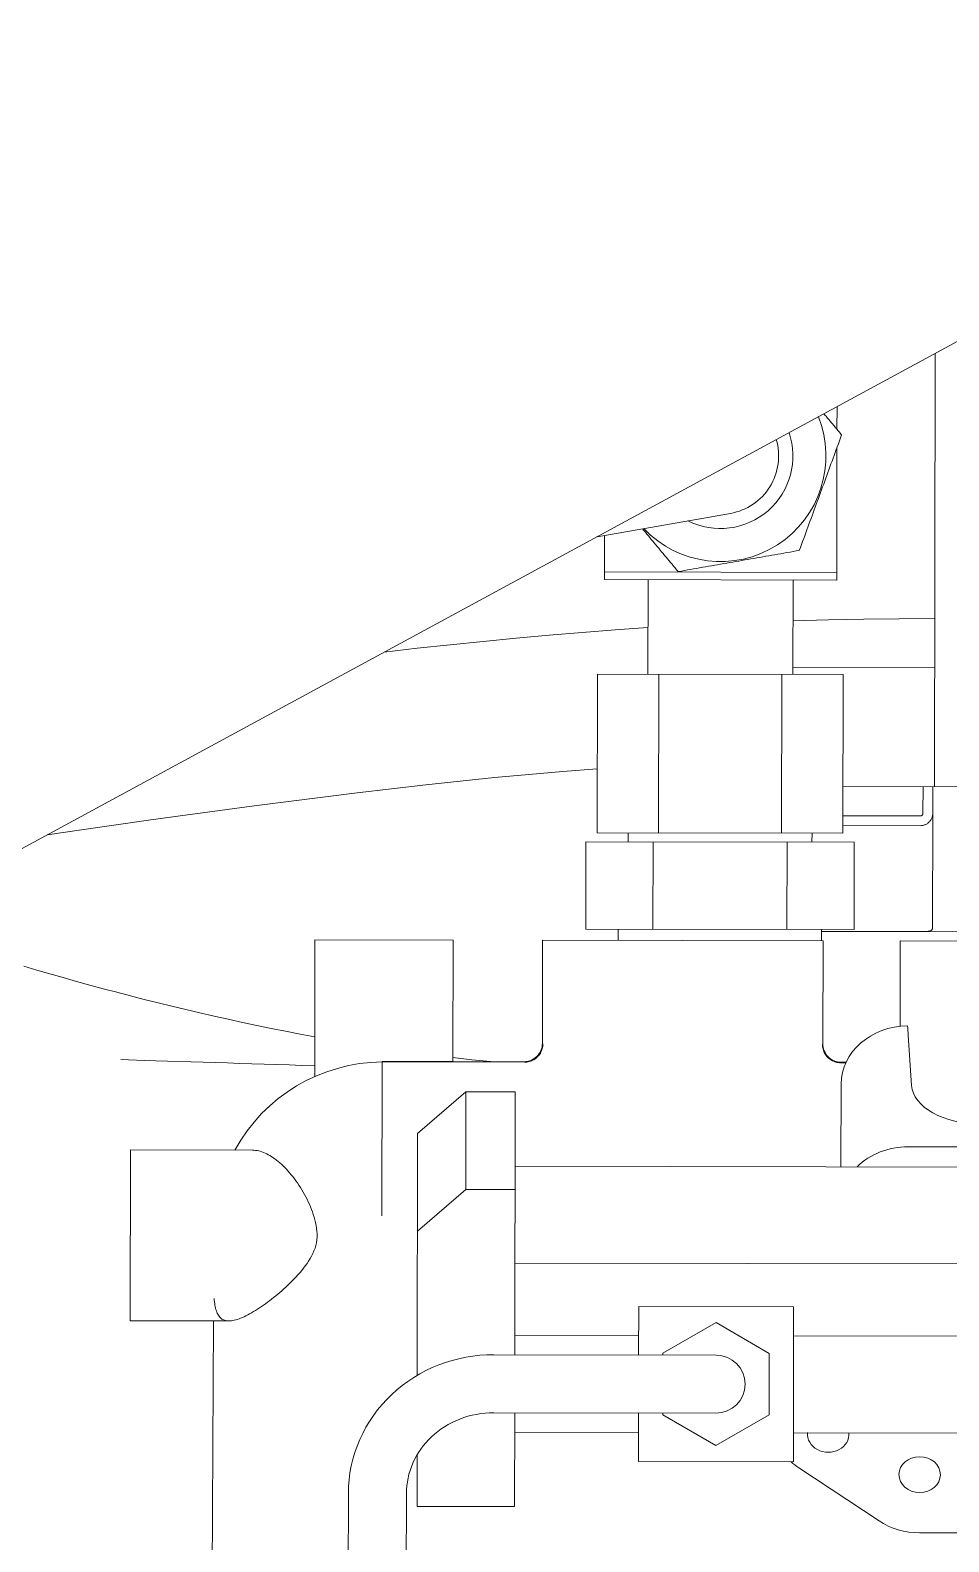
# Model space of a CAD drawing. Extents: x 766778 to 845620, y 133762 to 209800.
# Drawn here: x 784469.9 to 784620.6, y 191193.3 to 191441.1 of the extents above; entities that cross this region are included whole.
import ezdxf

# ---------------------------------------------------------------- set-up
doc = ezdxf.new("R2010")
doc.units = 0
doc.header["$MEASUREMENT"] = 0
doc.layers.get('0').update_dxf_attribs({"color": 1, "linetype": 'CONTINUOUS'})
doc.layers.add('LA-4748_SHOWN', color=2, linetype='CONTINUOUS', lineweight=53)

# ---------------------------------------------------------------- blocks, each defined once
blk = doc.blocks.new('ENGINE')
at = {"layer": 'LA-4748_SHOWN', "color": 252, "lineweight": 5}
for p, q in [((943676.66, 206142.82), (943277.73, 205928.44)), ((943570.25, 206014.81), (943570.63, 206085.84)), ((943552.33, 206076.01), (943552.45, 206075.86)), ((943552.45, 206075.86), (943552.56, 206075.72)), ((943552.56, 206075.72), (943552.68, 206075.58)), ((943552.68, 206075.58), (943552.8, 206075.44)), ((943552.8, 206075.44), (943552.92, 206075.29)), ((943552.92, 206075.29), (943553.04, 206075.15)), ((943553.04, 206075.15), (943553.16, 206075.01)), ((943553.16, 206075.01), (943553.28, 206074.86)), ((943553.28, 206074.86), (943553.4, 206074.72)), ((943554.46, 206073.44), (943554.48, 206077.16)), ((943553.4, 206074.72), (943553.52, 206074.57)), ((943553.52, 206074.57), (943553.64, 206074.43)), ((943553.64, 206074.43), (943553.76, 206074.29)), ((943553.76, 206074.29), (943553.88, 206074.14)), ((943553.88, 206074.14), (943554, 206074)), ((943554, 206074), (943554.12, 206073.85)), ((943554.12, 206073.85), (943554.24, 206073.7)), ((943554.24, 206073.7), (943554.36, 206073.56)), ((943554.36, 206073.56), (943554.48, 206073.41)), ((943554.48, 206073.41), (943554.6, 206073.26)), ((943554.6, 206073.26), (943554.73, 206073.12)), ((943554.73, 206073.12), (943554.85, 206072.97)), ((943554.85, 206072.97), (943554.97, 206072.82)), ((943554.97, 206072.82), (943555.1, 206072.67)), ((943555.22, 206072.52), (943555.04, 206072.03)), ((943555.1, 206072.67), (943555.22, 206072.52)), ((943554.33, 206070.12), (943554.16, 206069.65)), ((943554.51, 206070.59), (943554.33, 206070.12)), ((943554.33, 206048.74), (943554.44, 206070.42)), ((943554.68, 206071.07), (943554.51, 206070.59)), ((943554.86, 206071.55), (943554.68, 206071.07)), ((943555.04, 206072.03), (943554.86, 206071.55)), ((943553.46, 206067.77), (943553.29, 206067.3)), ((943553.63, 206068.24), (943553.46, 206067.77)), ((943553.81, 206068.71), (943553.63, 206068.24)), ((943553.98, 206069.18), (943553.81, 206068.71)), ((943554.16, 206069.65), (943553.98, 206069.18)), ((943552.42, 206064.95), (943552.25, 206064.48)), ((943552.59, 206065.42), (943552.42, 206064.95)), ((943552.77, 206065.89), (943552.59, 206065.42)), ((943552.94, 206066.36), (943552.77, 206065.89)), ((943553.11, 206066.83), (943552.94, 206066.36)), ((943553.29, 206067.3), (943553.11, 206066.83)), ((943551.55, 206062.59), (943551.37, 206062.12)), ((943551.72, 206063.07), (943551.55, 206062.59)), ((943551.9, 206063.54), (943551.72, 206063.07)), ((943552.07, 206064.01), (943551.9, 206063.54)), ((943552.25, 206064.48), (943552.07, 206064.01)), ((943550.68, 206060.24), (943550.5, 206059.77)), ((943550.85, 206060.71), (943550.68, 206060.24)), ((943551.02, 206061.18), (943550.85, 206060.71)), ((943551.2, 206061.65), (943551.02, 206061.18)), ((943551.37, 206062.12), (943551.2, 206061.65)), ((943515.06, 206055.98), (943536.95, 206059.72)), ((943549.81, 206057.89), (943549.64, 206057.43)), ((943549.98, 206058.36), (943549.81, 206057.89)), ((943550.16, 206058.83), (943549.98, 206058.36)), ((943550.33, 206059.3), (943550.16, 206058.83)), ((943550.5, 206059.77), (943550.33, 206059.3)), ((943516.23, 206048.94), (943516.27, 206056.19)), ((943522.74, 206056.96), (943522.5, 206057.25)), ((943522.98, 206056.67), (943522.74, 206056.96)), ((943523.23, 206056.37), (943522.98, 206056.67)), ((943523.47, 206056.08), (943523.23, 206056.37)), ((943523.71, 206055.79), (943523.47, 206056.08)), ((943523.95, 206055.5), (943523.71, 206055.79)), ((943524.2, 206055.21), (943523.95, 206055.5)), ((943524.44, 206054.92), (943524.2, 206055.21)), ((943548.76, 206055.06), (943548.58, 206054.58)), ((943548.94, 206055.54), (943548.76, 206055.06)), ((943549.11, 206056.01), (943548.94, 206055.54)), ((943549.29, 206056.49), (943549.11, 206056.01)), ((943549.46, 206056.96), (943549.29, 206056.49)), ((943549.64, 206057.43), (943549.46, 206056.96)), ((943524.68, 206054.63), (943524.44, 206054.92)), ((943524.92, 206054.34), (943524.68, 206054.63)), ((943525.16, 206054.05), (943524.92, 206054.34)), ((943525.4, 206053.76), (943525.16, 206054.05)), ((943525.64, 206053.46), (943525.4, 206053.76)), ((943525.89, 206053.17), (943525.64, 206053.46)), ((943526.13, 206052.88), (943525.89, 206053.17)), ((943526.37, 206052.59), (943526.13, 206052.88)), ((943526.61, 206052.3), (943526.37, 206052.59)), ((943542.24, 206052.59), (943541.75, 206052.5)), ((943542.73, 206052.67), (943542.24, 206052.59)), ((943543.23, 206052.75), (943542.73, 206052.67)), ((943543.72, 206052.84), (943543.23, 206052.75)), ((943544.21, 206052.92), (943543.72, 206052.84)), ((943544.7, 206053.01), (943544.21, 206052.92)), ((943545.2, 206053.09), (943544.7, 206053.01)), ((943545.7, 206053.18), (943545.2, 206053.09)), ((943546.19, 206053.26), (943545.7, 206053.18)), ((943546.7, 206053.35), (943546.19, 206053.26)), ((943547.2, 206053.43), (943546.7, 206053.35)), ((943547.71, 206053.52), (943547.2, 206053.43)), ((943548.22, 206053.61), (943547.71, 206053.52)), ((943548.4, 206054.1), (943548.22, 206053.61)), ((943548.58, 206054.58), (943548.4, 206054.1)), ((943554.34, 206049.99), (943516.24, 206050.19)), ((943526.86, 206052), (943526.61, 206052.3)), ((943527.1, 206051.71), (943526.86, 206052)), ((943527.35, 206051.41), (943527.1, 206051.71)), ((943527.59, 206051.12), (943527.35, 206051.41)), ((943527.84, 206050.82), (943527.59, 206051.12)), ((943528.09, 206050.51), (943527.84, 206050.82)), ((943528.34, 206050.21), (943528.09, 206050.51)), ((943528.86, 206050.3), (943528.34, 206050.21)), ((943529.37, 206050.39), (943528.86, 206050.3)), ((943529.87, 206050.47), (943529.37, 206050.39)), ((943530.37, 206050.56), (943529.87, 206050.47)), ((943530.87, 206050.64), (943530.37, 206050.56)), ((943531.37, 206050.73), (943530.87, 206050.64)), ((943531.86, 206050.81), (943531.37, 206050.73)), ((943532.36, 206050.9), (943531.86, 206050.81)), ((943532.85, 206050.98), (943532.36, 206050.9)), ((943533.34, 206051.06), (943532.85, 206050.98)), ((943533.83, 206051.15), (943533.34, 206051.06)), ((943534.33, 206051.23), (943533.83, 206051.15)), ((943534.82, 206051.32), (943534.33, 206051.23)), ((943535.31, 206051.4), (943534.82, 206051.32)), ((943535.81, 206051.49), (943535.31, 206051.4)), ((943536.3, 206051.57), (943535.81, 206051.49)), ((943536.8, 206051.66), (943536.3, 206051.57)), ((943537.29, 206051.74), (943536.8, 206051.66)), ((943537.79, 206051.82), (943537.29, 206051.74)), ((943538.28, 206051.91), (943537.79, 206051.82)), ((943538.78, 206051.99), (943538.28, 206051.91)), ((943539.28, 206052.08), (943538.78, 206051.99)), ((943539.77, 206052.16), (943539.28, 206052.08)), ((943540.27, 206052.25), (943539.77, 206052.16)), ((943540.76, 206052.33), (943540.27, 206052.25)), ((943541.26, 206052.42), (943540.76, 206052.33)), ((943541.75, 206052.5), (943541.26, 206052.42)), ((943554.33, 206048.74), (943516.23, 206048.94)), ((943523.4, 206048.91), (943523.31, 206033.41)), ((943547.17, 206048.78), (943547.08, 206033.28)), ((943507.13, 206039.85), (943512.54, 206040.29)), ((943512.54, 206040.29), (943517.95, 206040.69)), ((943517.95, 206040.69), (943523.35, 206041.06)), ((943547.13, 206042.1), (943552.95, 206042.22)), ((943552.95, 206042.22), (943558.76, 206042.3)), ((943558.76, 206042.3), (943564.58, 206042.35)), ((943564.58, 206042.35), (943570.4, 206042.37)), ((943480.09, 206037.19), (943485.5, 206037.78)), ((943485.5, 206037.78), (943490.91, 206038.34)), ((943490.91, 206038.34), (943496.32, 206038.87)), ((943496.32, 206038.87), (943501.72, 206039.38)), ((943501.72, 206039.38), (943507.13, 206039.85)), ((943515.04, 206033.45), (943514.9, 206007.45)), ((943515.04, 206033.45), (943555.36, 206033.24)), ((943525.12, 206033.4), (943524.98, 206007.4)), ((943545.28, 206033.29), (943545.14, 206007.29)), ((943570.35, 206034.34), (943547.09, 206034.46)), ((943555.36, 206033.24), (943555.22, 206007.24)), ((943514.96, 206017.92), (943509.33, 206017.51)), ((943486.85, 206015.39), (943481.22, 206014.77)), ((943492.47, 206015.98), (943486.85, 206015.39)), ((943498.09, 206016.54), (943492.47, 206015.98)), ((943503.71, 206017.05), (943498.09, 206016.54)), ((943509.33, 206017.51), (943503.71, 206017.05)), ((943469.96, 206013.46), (943464.32, 206012.76)), ((943475.59, 206014.13), (943469.96, 206013.46)), ((943481.22, 206014.77), (943475.59, 206014.13)), ((943555.26, 206014.89), (945316.37, 206004.99)), ((943568.34, 206010.42), (943568.37, 206014.82)), ((943569.94, 206010.41), (943569.97, 206014.81)), ((943447.37, 206010.56), (943441.71, 206009.79)), ((943453.03, 206011.31), (943447.37, 206010.56)), ((943458.67, 206012.05), (943453.03, 206011.31)), ((943464.32, 206012.76), (943458.67, 206012.05)), ((943568.34, 206010.39), (943568.34, 206010.42)), ((943569.94, 206010.41), (943569.83, 205991.59)), ((943569.94, 206010.27), (943569.94, 206010.41)), ((943430.37, 206008.22), (943424.69, 206007.42)), ((943436.05, 206009.01), (943430.37, 206008.22)), ((943441.71, 206009.79), (943436.05, 206009.01)), ((943555.23, 206008.49), (943567.93, 206008.42)), ((943555.24, 206010.09), (943567.94, 206010.02)), ((943567.93, 206008.42), (943568.12, 206008.43)), ((943567.94, 206010.02), (943567.98, 206010.02)), ((943567.98, 206010.02), (943568.01, 206010.03)), ((943568.01, 206010.03), (943568.04, 206010.04)), ((943568.04, 206010.04), (943568.07, 206010.04)), ((943568.07, 206010.04), (943568.1, 206010.05)), ((943568.1, 206010.05), (943568.12, 206010.07)), ((943568.12, 206010.07), (943568.14, 206010.08)), ((943568.12, 206008.43), (943568.29, 206008.45)), ((943568.14, 206010.08), (943568.16, 206010.09)), ((943568.16, 206010.09), (943568.18, 206010.1)), ((943568.18, 206010.1), (943568.2, 206010.12)), ((943568.2, 206010.12), (943568.22, 206010.14)), ((943568.22, 206010.14), (943568.24, 206010.15)), ((943568.24, 206010.15), (943568.25, 206010.17)), ((943568.25, 206010.17), (943568.27, 206010.19)), ((943568.27, 206010.19), (943568.28, 206010.21)), ((943568.28, 206010.21), (943568.29, 206010.23)), ((943568.29, 206010.23), (943568.3, 206010.25)), ((943568.29, 206008.45), (943568.44, 206008.49)), ((943568.3, 206010.25), (943568.31, 206010.27)), ((943568.31, 206010.27), (943568.32, 206010.29)), ((943568.32, 206010.29), (943568.33, 206010.32)), ((943568.33, 206010.34), (943568.34, 206010.37)), ((943568.33, 206010.32), (943568.33, 206010.34)), ((943568.34, 206010.37), (943568.34, 206010.39)), ((943568.44, 206008.49), (943568.58, 206008.53)), ((943568.58, 206008.53), (943568.71, 206008.58)), ((943568.71, 206008.58), (943568.83, 206008.63)), ((943568.83, 206008.63), (943568.95, 206008.69)), ((943568.95, 206008.69), (943569.05, 206008.76)), ((943569.05, 206008.76), (943569.15, 206008.83)), ((943569.15, 206008.83), (943569.25, 206008.91)), ((943569.25, 206008.91), (943569.33, 206008.99)), ((943569.33, 206008.99), (943569.42, 206009.07)), ((943569.42, 206009.07), (943569.49, 206009.16)), ((943569.49, 206009.16), (943569.56, 206009.25)), ((943569.56, 206009.25), (943569.63, 206009.35)), ((943569.63, 206009.35), (943569.69, 206009.45)), ((943569.69, 206009.45), (943569.74, 206009.55)), ((943569.74, 206009.55), (943569.79, 206009.66)), ((943569.79, 206009.66), (943569.83, 206009.77)), ((943569.83, 206009.77), (943569.87, 206009.89)), ((943569.87, 206009.89), (943569.9, 206010.01)), ((943569.9, 206010.01), (943569.92, 206010.14)), ((943569.92, 206010.14), (943569.94, 206010.27)), ((943513.06, 206005.96), (943512.98, 205991.66)), ((943513.06, 206005.96), (943557.05, 206005.73)), ((943514.9, 206007.45), (943555.22, 206007.24)), ((943519.97, 206005.92), (943519.98, 206007.42)), ((943524.06, 206005.9), (943523.98, 205991.6)), ((943546.05, 206005.79), (943545.98, 205991.49)), ((943550.13, 206005.77), (943550.14, 206007.27)), ((943557.05, 206005.73), (943556.98, 205991.43)), ((943512.98, 205991.66), (943556.98, 205991.43)), ((943518.3, 205989.79), (943518.31, 205991.63)), ((943551.64, 205989.61), (943551.65, 205991.46)), ((943551.65, 205991.14), (943567.83, 205991.05)), ((943551.65, 205991.11), (945316.13, 205981.2)), ((943567.83, 205991.05), (943567.99, 205991.05)), ((943567.99, 205991.05), (943568.14, 205991.05)), ((943568.14, 205991.05), (943568.28, 205991.05)), ((943568.28, 205991.05), (943568.42, 205991.05)), ((943568.42, 205991.05), (943568.56, 205991.06)), ((943568.56, 205991.06), (943568.68, 205991.06)), ((943568.68, 205991.06), (943568.8, 205991.07)), ((943568.8, 205991.07), (943568.92, 205991.08)), ((943568.92, 205991.08), (943569.03, 205991.09)), ((943569.03, 205991.09), (943569.13, 205991.1)), ((943569.13, 205991.1), (943569.22, 205991.12)), ((943569.22, 205991.12), (943569.31, 205991.13)), ((943569.31, 205991.13), (943569.4, 205991.15)), ((943569.4, 205991.15), (943569.47, 205991.18)), ((943569.47, 205991.18), (943569.54, 205991.2)), ((943569.54, 205991.2), (943569.61, 205991.24)), ((943569.61, 205991.24), (943569.66, 205991.27)), ((943569.66, 205991.27), (943569.71, 205991.31)), ((943569.71, 205991.31), (943569.75, 205991.35)), ((943569.75, 205991.35), (943569.78, 205991.39)), ((943569.78, 205991.39), (943569.8, 205991.44)), ((943569.8, 205991.44), (943569.82, 205991.48)), ((943569.82, 205991.48), (943569.83, 205991.54)), ((943569.83, 205991.54), (943569.83, 205991.59)), ((943468.57, 205990.05), (943468.45, 205967.64)), ((943468.57, 205990.05), (943491.21, 205989.93)), ((943491.21, 205989.93), (943491.11, 205970.01)), ((943505.89, 205989.85), (943505.8, 205972.93)), ((943505.89, 205989.85), (943551.89, 205989.61)), ((943551.89, 205989.61), (943551.8, 205972.69)), ((943564.53, 205989.54), (943564.46, 205975.53)), ((943564.53, 205989.54), (943591.24, 205989.4)), ((943420.79, 205985.89), (943422.93, 205985.25)), ((943422.93, 205985.25), (943425.08, 205984.62)), ((943425.08, 205984.62), (943427.25, 205984)), ((943427.25, 205984), (943429.43, 205983.38)), ((943429.43, 205983.38), (943431.62, 205982.76)), ((943431.62, 205982.76), (943433.83, 205982.16)), ((943433.83, 205982.16), (943436.05, 205981.56)), ((943436.05, 205981.56), (943438.28, 205980.96)), ((943438.28, 205980.96), (943440.53, 205980.38)), ((943440.53, 205980.38), (943442.8, 205979.8)), ((943442.8, 205979.8), (943445.07, 205979.24)), ((943445.07, 205979.24), (943447.36, 205978.68)), ((943447.36, 205978.68), (943449.66, 205978.13)), ((943449.66, 205978.13), (943451.97, 205977.6)), ((943451.97, 205977.6), (943454.29, 205977.07)), ((943454.29, 205977.07), (943456.63, 205976.56)), ((943456.63, 205976.56), (943458.98, 205976.05)), ((943458.98, 205976.05), (943461.34, 205975.56)), ((943461.34, 205975.56), (943463.71, 205975.08)), ((943463.71, 205975.08), (943466.09, 205974.62)), ((943466.09, 205974.62), (943468.48, 205974.16)), ((943565.81, 205974.1), (943566.31, 205965.85)), ((943504.69, 205970.62), (943504.91, 205970.82)), ((943504.91, 205970.82), (943505.11, 205971.03)), ((943505.13, 205970.89), (943504.99, 205970.74)), ((943505.11, 205971.03), (943505.29, 205971.27)), ((943505.25, 205971.04), (943505.13, 205970.89)), ((943505.37, 205971.19), (943505.25, 205971.04)), ((943505.29, 205971.27), (943505.44, 205971.52)), ((943505.47, 205971.36), (943505.37, 205971.19)), ((943505.44, 205971.52), (943505.57, 205971.79)), ((943505.56, 205971.53), (943505.47, 205971.36)), ((943505.64, 205971.71), (943505.56, 205971.53)), ((943505.57, 205971.79), (943505.67, 205972.06)), ((943505.71, 205971.89), (943505.64, 205971.71)), ((943505.67, 205972.06), (943505.74, 205972.35)), ((943505.77, 205972.08), (943505.71, 205971.89)), ((943505.74, 205972.35), (943505.78, 205972.64)), ((943505.82, 205972.27), (943505.77, 205972.08)), ((943505.78, 205972.64), (943505.8, 205972.93)), ((943505.85, 205972.46), (943505.82, 205972.27)), ((943505.87, 205972.66), (943505.85, 205972.46)), ((943505.88, 205972.85), (943505.87, 205972.66)), ((943551.73, 205972.42), (943551.72, 205972.61)), ((943551.74, 205972.22), (943551.73, 205972.42)), ((943551.78, 205972.03), (943551.74, 205972.22)), ((943551.82, 205971.84), (943551.78, 205972.03)), ((943551.8, 205972.69), (943551.81, 205972.4)), ((943551.81, 205972.4), (943551.85, 205972.1)), ((943551.88, 205971.65), (943551.82, 205971.84)), ((943551.85, 205972.1), (943551.92, 205971.82)), ((943551.94, 205971.47), (943551.88, 205971.65)), ((943551.92, 205971.82), (943552.02, 205971.54)), ((943552.02, 205971.29), (943551.94, 205971.47)), ((943552.02, 205971.54), (943552.15, 205971.27)), ((943552.11, 205971.12), (943552.02, 205971.29)), ((943552.22, 205970.95), (943552.11, 205971.12)), ((943552.15, 205971.27), (943552.3, 205971.02)), ((943552.33, 205970.79), (943552.22, 205970.95)), ((943552.3, 205971.02), (943552.47, 205970.78)), ((943552.45, 205970.64), (943552.33, 205970.79)), ((943552.47, 205970.78), (943552.67, 205970.56)), ((943436.65, 205970.52), (943440.47, 205970.39)), ((943440.47, 205970.39), (943444.32, 205970.26)), ((943444.32, 205970.26), (943448.21, 205970.12)), ((943448.21, 205970.12), (943452.14, 205969.98)), ((943452.14, 205969.98), (943454.13, 205969.91)), ((943454.13, 205969.91), (943456.13, 205969.83)), ((943456.13, 205969.83), (943458.14, 205969.76)), ((943458.14, 205969.76), (943460.17, 205969.69)), ((943460.17, 205969.69), (943462.22, 205969.62)), ((943462.22, 205969.62), (943464.28, 205969.55)), ((943464.28, 205969.55), (943466.36, 205969.47)), ((943466.36, 205969.47), (943468.46, 205969.41)), ((943479.4, 205944.78), (943479.54, 205970.07)), ((943491.11, 205970.01), (943479.54, 205970.07)), ((943502.87, 205969.87), (943479.54, 205969.99)), ((943491.11, 205970.67), (943494.21, 205970.31)), ((943491.11, 205970.01), (943502.78, 205969.95)), ((943494.21, 205970.31), (943497.31, 205969.98)), ((943502.78, 205969.95), (943503.08, 205969.96)), ((943503.08, 205969.88), (943502.88, 205969.87)), ((943503.08, 205969.96), (943503.37, 205970)), ((943503.27, 205969.89), (943503.08, 205969.88)), ((943503.46, 205969.93), (943503.27, 205969.89)), ((943503.37, 205970), (943503.66, 205970.07)), ((943503.65, 205969.97), (943503.46, 205969.93)), ((943503.84, 205970.03), (943503.65, 205969.97)), ((943503.66, 205970.07), (943503.93, 205970.17)), ((943504.02, 205970.1), (943503.84, 205970.03)), ((943503.93, 205970.17), (943504.2, 205970.3)), ((943504.2, 205970.18), (943504.02, 205970.1)), ((943504.2, 205970.3), (943504.45, 205970.45)), ((943504.37, 205970.27), (943504.2, 205970.18)), ((943504.54, 205970.37), (943504.37, 205970.27)), ((943504.45, 205970.45), (943504.69, 205970.62)), ((943504.7, 205970.49), (943504.54, 205970.37)), ((943504.85, 205970.61), (943504.7, 205970.49)), ((943504.99, 205970.74), (943504.85, 205970.61)), ((943552.58, 205970.49), (943552.45, 205970.64)), ((943552.73, 205970.36), (943552.58, 205970.49)), ((943552.67, 205970.56), (943552.89, 205970.37)), ((943552.88, 205970.23), (943552.73, 205970.36)), ((943553.03, 205970.12), (943552.88, 205970.23)), ((943552.89, 205970.37), (943553.12, 205970.19)), ((943553.2, 205970.01), (943553.03, 205970.12)), ((943553.12, 205970.19), (943553.37, 205970.04)), ((943553.37, 205969.92), (943553.2, 205970.01)), ((943553.37, 205970.04), (943553.64, 205969.91)), ((943553.55, 205969.84), (943553.37, 205969.92)), ((943553.73, 205969.77), (943553.55, 205969.84)), ((943553.64, 205969.91), (943553.91, 205969.81)), ((943553.91, 205969.71), (943553.73, 205969.77)), ((943553.91, 205969.81), (943554.2, 205969.74)), ((943554.1, 205969.66), (943553.91, 205969.71)), ((943554.3, 205969.63), (943554.1, 205969.66)), ((943554.2, 205969.74), (943554.49, 205969.69)), ((943554.49, 205969.6), (943554.3, 205969.63)), ((943554.49, 205969.69), (943554.78, 205969.67)), ((943554.68, 205969.6), (943554.49, 205969.6)), ((943555.54, 205969.59), (943554.7, 205969.6)), ((943554.78, 205969.67), (943555.58, 205969.67)), ((943554.69, 205952.54), (943554.77, 205966.12)), ((943485.3, 205958.24), (943493.24, 205965.04)), ((943493.24, 205965.04), (943493.15, 205949.04)), ((943493.24, 205965.04), (943501.34, 205965)), ((943501.11, 205921.92), (943501.34, 205965)), ((943485.09, 205918.59), (943485.3, 205958.24)), ((943438.06, 205927.71), (943438.21, 205955.71)), ((943438.21, 205955.71), (943458.2, 205955.6)), ((943458.2, 205955.6), (943458.45, 205955.59)), ((943458.45, 205955.59), (943458.71, 205955.57)), ((943458.71, 205955.57), (943458.96, 205955.53)), ((943458.96, 205955.53), (943459.22, 205955.48)), ((943459.22, 205955.48), (943459.48, 205955.41)), ((943459.48, 205955.41), (943459.74, 205955.33)), ((943459.74, 205955.33), (943460, 205955.23)), ((943460, 205955.23), (943460.26, 205955.12)), ((943460.26, 205955.12), (943460.53, 205954.99)), ((943460.53, 205954.99), (943460.79, 205954.85)), ((943460.79, 205954.85), (943461.06, 205954.7)), ((943461.06, 205954.7), (943461.33, 205954.53)), ((943461.33, 205954.53), (943461.6, 205954.36)), ((943461.6, 205954.36), (943461.86, 205954.16)), ((943461.86, 205954.16), (943462.13, 205953.96)), ((943462.13, 205953.96), (943462.4, 205953.74)), ((943462.4, 205953.74), (943462.67, 205953.51)), ((943462.67, 205953.51), (943462.94, 205953.27)), ((943565.71, 205955.79), (943577.71, 205955.73)), ((943462.94, 205953.27), (943463.21, 205953.01)), ((943463.21, 205953.01), (943463.48, 205952.75)), ((943463.48, 205952.75), (943463.75, 205952.47)), ((943463.75, 205952.47), (943464.01, 205952.18)), ((943464.01, 205952.18), (943464.28, 205951.87)), ((943464.28, 205951.87), (943464.54, 205951.56)), ((943464.54, 205951.56), (943464.8, 205951.24)), ((943464.8, 205951.24), (943465.06, 205950.9)), ((943596.57, 205952.32), (943501.27, 205952.82)), ((943465.06, 205950.9), (943465.31, 205950.56)), ((943465.31, 205950.56), (943465.56, 205950.2)), ((943465.56, 205950.2), (943465.81, 205949.84)), ((943465.81, 205949.84), (943466.05, 205949.47)), ((943466.05, 205949.47), (943466.28, 205949.09)), ((943466.28, 205949.09), (943466.51, 205948.7)), ((943466.51, 205948.7), (943466.72, 205948.31)), ((943485.22, 205942.24), (943493.15, 205949.04)), ((943493.15, 205949.04), (943501.25, 205949)), ((943466.72, 205948.31), (943466.93, 205947.92)), ((943466.93, 205947.92), (943467.13, 205947.52)), ((943467.13, 205947.52), (943467.33, 205947.11)), ((943467.33, 205947.11), (943467.51, 205946.7)), ((943467.51, 205946.7), (943467.68, 205946.29)), ((943467.68, 205946.29), (943467.85, 205945.87)), ((943467.85, 205945.87), (943468, 205945.44)), ((943468, 205945.44), (943468.14, 205945.01)), ((943468.14, 205945.01), (943468.27, 205944.58)), ((943468.27, 205944.58), (943468.39, 205944.13)), ((943468.39, 205944.13), (943468.5, 205943.69)), ((943468.5, 205943.69), (943468.59, 205943.23)), ((943468.59, 205943.23), (943468.67, 205942.77)), ((943468.67, 205942.77), (943468.73, 205942.31)), ((943468.73, 205942.31), (943468.77, 205941.83)), ((943468.77, 205941.34), (943468.73, 205940.85)), ((943468.77, 205941.83), (943468.77, 205941.34)), ((943468.04, 205938.62), (943467.83, 205938.21)), ((943468.23, 205939.05), (943468.04, 205938.62)), ((943468.4, 205939.48), (943468.23, 205939.05)), ((943468.54, 205939.93), (943468.4, 205939.48)), ((943468.65, 205940.39), (943468.54, 205939.93)), ((943468.73, 205940.85), (943468.65, 205940.39)), ((943466.51, 205936.23), (943466.21, 205935.86)), ((943466.8, 205936.61), (943466.51, 205936.23)), ((943467.08, 205937), (943466.8, 205936.61)), ((943467.35, 205937.39), (943467.08, 205937)), ((943467.6, 205937.8), (943467.35, 205937.39)), ((943467.83, 205938.21), (943467.6, 205937.8)), ((943596.49, 205936.44), (943501.19, 205936.94)), ((943464.26, 205933.77), (943463.92, 205933.45)), ((943464.59, 205934.1), (943464.26, 205933.77)), ((943464.92, 205934.43), (943464.59, 205934.1)), ((943465.25, 205934.78), (943464.92, 205934.43)), ((943465.58, 205935.13), (943465.25, 205934.78)), ((943465.9, 205935.49), (943465.58, 205935.13)), ((943466.21, 205935.86), (943465.9, 205935.49)), ((943451.86, 205931.02), (943451.84, 205931.31)), ((943461.26, 205931.18), (943460.92, 205930.92)), ((943461.59, 205931.44), (943461.26, 205931.18)), ((943461.93, 205931.71), (943461.59, 205931.44)), ((943462.26, 205931.98), (943461.93, 205931.71)), ((943462.59, 205932.26), (943462.26, 205931.98)), ((943462.92, 205932.54), (943462.59, 205932.26)), ((943463.25, 205932.83), (943462.92, 205932.54)), ((943463.58, 205933.14), (943463.25, 205932.83)), ((943463.92, 205933.45), (943463.58, 205933.14)), ((943451.89, 205930.75), (943451.86, 205931.02)), ((943451.93, 205930.48), (943451.89, 205930.75)), ((943451.96, 205930.22), (943451.93, 205930.48)), ((943452.01, 205929.97), (943451.96, 205930.22)), ((943452.06, 205929.73), (943452.01, 205929.97)), ((943452.12, 205929.5), (943452.06, 205929.73)), ((943452.19, 205929.28), (943452.12, 205929.5)), ((943452.26, 205929.08), (943452.19, 205929.28)), ((943452.34, 205928.89), (943452.26, 205929.08)), ((943452.42, 205928.72), (943452.34, 205928.89)), ((943452.52, 205928.55), (943452.42, 205928.72)), ((943457.64, 205928.77), (943457.34, 205928.6)), ((943457.95, 205928.94), (943457.64, 205928.77)), ((943458.27, 205929.13), (943457.95, 205928.94)), ((943458.59, 205929.32), (943458.27, 205929.13)), ((943458.92, 205929.52), (943458.59, 205929.32)), ((943459.25, 205929.74), (943458.92, 205929.52)), ((943459.58, 205929.96), (943459.25, 205929.74)), ((943459.91, 205930.19), (943459.58, 205929.96)), ((943460.25, 205930.43), (943459.91, 205930.19)), ((943460.58, 205930.67), (943460.25, 205930.43)), ((943460.92, 205930.92), (943460.58, 205930.67)), ((943521.45, 205929.76), (943521.41, 205921.82)), ((943521.45, 205929.76), (943546.85, 205929.62)), ((943546.85, 205929.62), (943546.72, 205904.22)), ((943438.06, 205927.71), (943454.23, 205927.62)), ((943451.31, 205880.37), (943451.73, 205927.64)), ((943452.62, 205928.4), (943452.52, 205928.55)), ((943452.73, 205928.26), (943452.62, 205928.4)), ((943452.85, 205928.14), (943452.73, 205928.26)), ((943452.97, 205928.03), (943452.85, 205928.14)), ((943453.1, 205927.94), (943452.97, 205928.03)), ((943453.24, 205927.85), (943453.1, 205927.94)), ((943453.39, 205927.78), (943453.24, 205927.85)), ((943453.54, 205927.73), (943453.39, 205927.78)), ((943453.7, 205927.68), (943453.54, 205927.73)), ((943453.86, 205927.65), (943453.7, 205927.68)), ((943454.03, 205927.63), (943453.86, 205927.65)), ((943454.2, 205927.62), (943454.03, 205927.63)), ((943454.45, 205927.63), (943454.23, 205927.62)), ((943454.67, 205927.65), (943454.45, 205927.63)), ((943454.9, 205927.69), (943454.67, 205927.65)), ((943455.13, 205927.73), (943454.9, 205927.69)), ((943455.38, 205927.8), (943455.13, 205927.73)), ((943455.64, 205927.87), (943455.38, 205927.8)), ((943455.9, 205927.96), (943455.64, 205927.87)), ((943456.17, 205928.07), (943455.9, 205927.96)), ((943456.45, 205928.18), (943456.17, 205928.07)), ((943456.74, 205928.31), (943456.45, 205928.18)), ((943457.04, 205928.45), (943456.74, 205928.31)), ((943457.34, 205928.6), (943457.04, 205928.45)), ((943534.14, 205927.07), (943525.38, 205922.08)), ((943542.84, 205921.99), (943534.14, 205927.07)), ((943521.43, 205925), (943501.13, 205925.1)), ((943600.4, 205924.58), (943546.83, 205924.86)), ((943491.93, 205921.3), (943490.81, 205921.02)), ((943493.06, 205921.54), (943491.93, 205921.3)), ((943494.2, 205921.72), (943493.06, 205921.54)), ((943495.35, 205921.85), (943494.2, 205921.72)), ((943496.51, 205921.92), (943495.35, 205921.85)), ((943497.66, 205921.94), (943496.51, 205921.92)), ((943497.66, 205921.94), (943534.11, 205921.75)), ((943525.38, 205922.08), (943525.38, 205921.8)), ((943542.79, 205911.9), (943542.84, 205921.99)), ((943485.5, 205918.82), (943484.52, 205918.24)), ((943486.52, 205919.36), (943485.5, 205918.82)), ((943487.56, 205919.85), (943486.52, 205919.36)), ((943488.63, 205920.29), (943487.56, 205919.85)), ((943489.71, 205920.68), (943488.63, 205920.29)), ((943490.81, 205921.02), (943489.71, 205920.68)), ((943482.63, 205916.93), (943481.74, 205916.21)), ((943483.56, 205917.61), (943482.63, 205916.93)), ((943484.52, 205918.24), (943483.56, 205917.61)), ((943479.3, 205913.81), (943478.57, 205912.94)), ((943480.07, 205914.65), (943479.3, 205913.81)), ((943480.89, 205915.45), (943480.07, 205914.65)), ((943481.74, 205916.21), (943480.89, 205915.45)), ((943477.88, 205912.03), (943477.24, 205911.08)), ((943478.57, 205912.94), (943477.88, 205912.03)), ((943492.05, 205911.41), (943491.4, 205911.14)), ((943492.72, 205911.65), (943492.05, 205911.41)), ((943493.39, 205911.85), (943492.72, 205911.65)), ((943494.08, 205912.03), (943493.39, 205911.85)), ((943494.77, 205912.17), (943494.08, 205912.03)), ((943495.48, 205912.28), (943494.77, 205912.17)), ((943496.19, 205912.36), (943495.48, 205912.28)), ((943496.9, 205912.41), (943496.19, 205912.36)), ((943497.61, 205912.42), (943496.9, 205912.41)), ((943497.61, 205912.42), (943534.06, 205912.23)), ((943501.06, 205912.4), (943500.98, 205897.04)), ((943521.36, 205912.3), (943521.32, 205904.36)), ((943525.33, 205912.28), (943525.33, 205912)), ((943525.33, 205912), (943534.03, 205906.91)), ((943534.03, 205906.91), (943542.79, 205911.9)), ((943476.12, 205909.11), (943475.63, 205908.09)), ((943476.66, 205910.11), (943476.12, 205909.11)), ((943477.24, 205911.08), (943476.66, 205910.11)), ((943487.9, 205908.95), (943487.39, 205908.5)), ((943488.43, 205909.38), (943487.9, 205908.95)), ((943488.98, 205909.79), (943488.43, 205909.38)), ((943489.56, 205910.16), (943488.98, 205909.79)), ((943490.16, 205910.52), (943489.56, 205910.16)), ((943490.77, 205910.84), (943490.16, 205910.52)), ((943491.4, 205911.14), (943490.77, 205910.84)), ((943521.35, 205909.12), (943501.05, 205909.22)), ((943607.56, 205908.66), (943546.74, 205908.98)), ((943475.2, 205907.04), (943474.82, 205905.97)), ((943475.63, 205908.09), (943475.2, 205907.04)), ((943485.63, 205906.49), (943485.26, 205905.95)), ((943486.03, 205907.02), (943485.63, 205906.49)), ((943486.46, 205907.53), (943486.03, 205907.02)), ((943486.91, 205908.03), (943486.46, 205907.53)), ((943487.39, 205908.5), (943486.91, 205908.03)), ((943474.49, 205904.88), (943474.22, 205903.78)), ((943474.82, 205905.97), (943474.49, 205904.88)), ((943484.33, 205904.22), (943484.08, 205903.62)), ((943484.61, 205904.81), (943484.33, 205904.22)), ((943484.92, 205905.38), (943484.61, 205904.81)), ((943485.26, 205905.95), (943484.92, 205905.38)), ((943485.03, 205905.57), (943484.98, 205897.12)), ((943521.32, 205904.36), (943546.72, 205904.22)), ((943473.86, 205901.55), (943473.77, 205900.42)), ((943474.01, 205902.67), (943473.86, 205901.55)), ((943474.22, 205903.78), (943474.01, 205902.67)), ((943483.53, 205901.77), (943483.41, 205901.15)), ((943483.68, 205902.4), (943483.53, 205901.77)), ((943483.87, 205903.01), (943483.68, 205902.4)), ((943484.08, 205903.62), (943483.87, 205903.01)), ((943547.6, 205903.21), (943560.74, 205894.47)), ((943472.93, 205746.94), (943473.73, 205899.29)), ((943473.77, 205900.42), (943473.73, 205899.29)), ((943482.76, 205806.15), (943483.25, 205899.24)), ((943483.27, 205899.88), (943483.25, 205899.24)), ((943483.33, 205900.51), (943483.27, 205899.88)), ((943483.41, 205901.15), (943483.33, 205900.51)), ((943484.98, 205897.12), (943500.98, 205897.04)), ((943567.38, 205892.5), (943587.38, 205892.39))]:
    blk.add_line(p, q, dxfattribs=at)
for centre, radius, start, end in [((943535.34, 206069.13), 17.3, 223.1758, 21.6867), ((943535.34, 206069.13), 11.88, 243.0866, 18.6738), ((943535.34, 206069.13), 9.54, 279.6986, 16.2877), ((943479.64, 205942.21), 27.78, 90.2102, 151.1455), ((943534.09, 205916.99), 4.76, 269.6986, 89.6986)]:
    blk.add_arc(centre, radius, start, end, dxfattribs=at)
for centre, major_axis, ratio, start_param, end_param in [((943565.77, 205966.06), (-11, 0.06), 0.866622, 4.721375, 6.283185), ((943565.74, 205961.41), (10.09, -167.14), 0.00498, 1.646509, 1.655494), ((943502.87, 205969.88), (0.219, -0.001), 0.073188, 4.712282, 4.795486), ((943554.7, 205969.61), (0.219, -0.001), 0.073191, 4.62931, 4.712478), ((943577.77, 205966.04), (11.46, -0.06), 0.575758, 3.179588, 4.712389), ((943565.66, 205946.26), (11, -0.06), 0.866622, 1.570796, 2.431046), ((943552.46, 205908.71), (3.4, -0.02), 0.866622, 3.057582, 6.367196), ((943552.46, 205908.71), (8, -0.04), 0.866622, 3.850376, 4.063295), ((943567.43, 205902.03), (11, -0.06), 0.866622, 4.063295, 4.712389)]:
    blk.add_ellipse(centre, major_axis=major_axis, ratio=ratio, start_param=start_param, end_param=end_param, dxfattribs=at)
blk.add_ellipse((943567.43, 205902.03), major_axis=(-3.4, 0.02), ratio=0.866622, dxfattribs=at)

msp = doc.modelspace()

# ---------------------------------------------------------------- block references
at = {"color": 7, "linetype": 'Continuous', "rotation": 0.1984573570547499}
msp.add_blockref('ENGINE', (-158232.80366, -17964.77499), dxfattribs=at)

doc.saveas('drawing.dxf')
